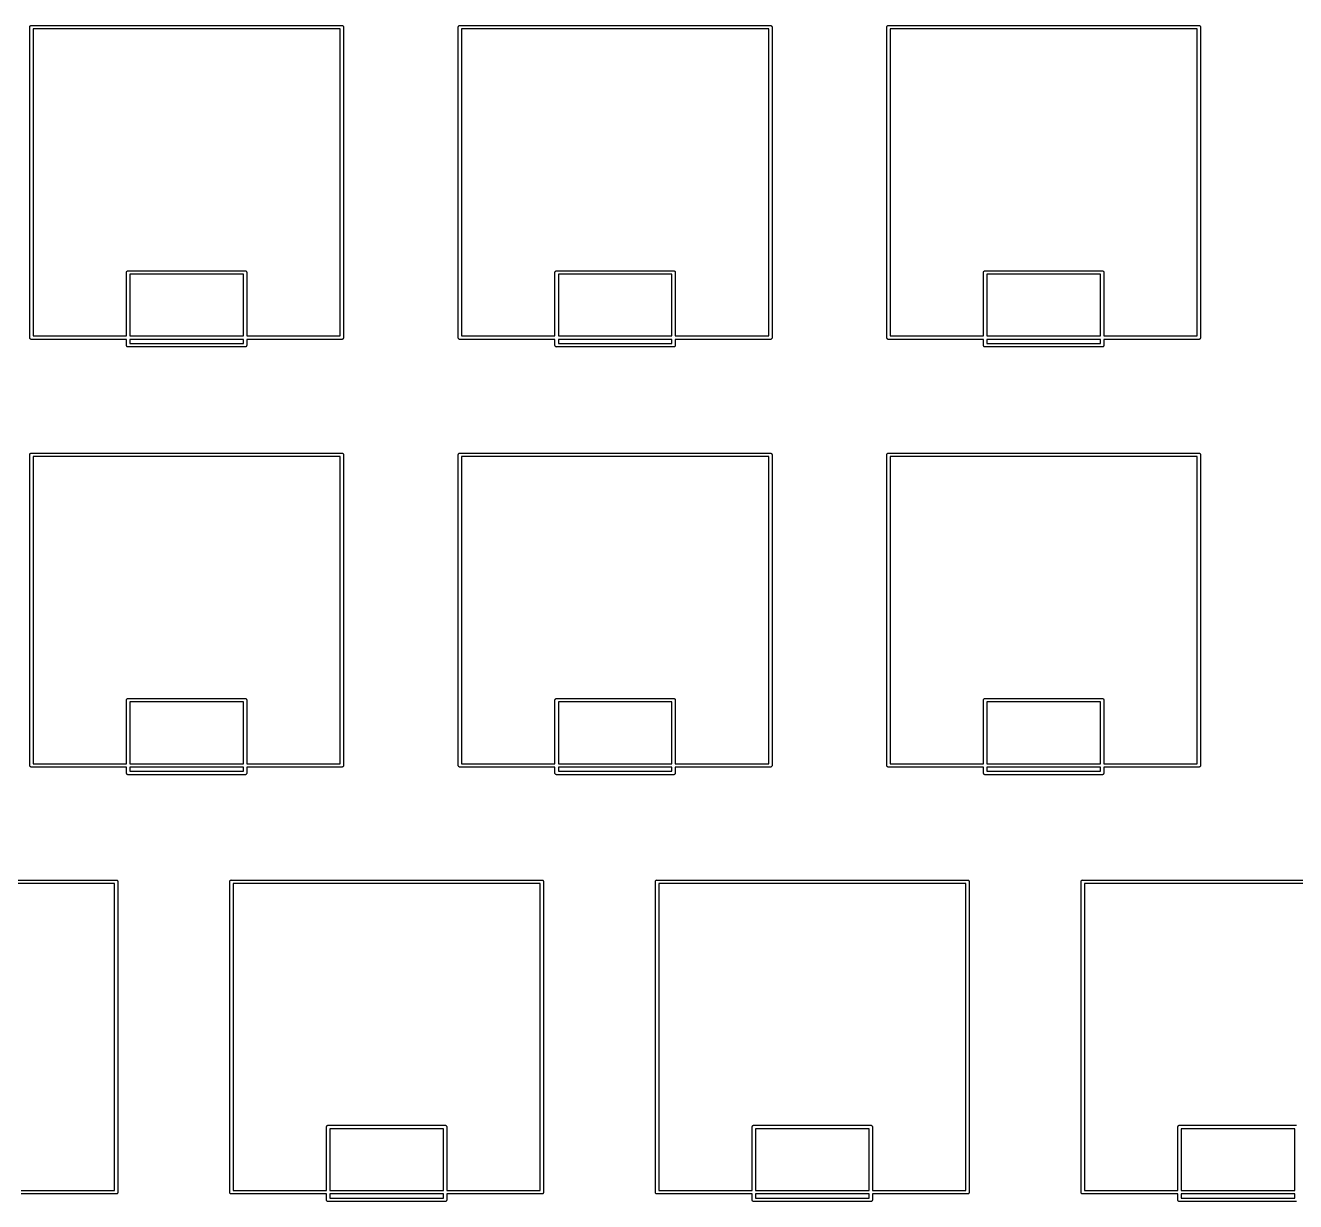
# Model space of a CAD drawing. Extents: x 1.3 to 14.8, y -4.8 to -0.5.
# Drawn here: x 6.558 to 8.781, y -2.518 to -0.46 of the extents above; entities that cross this region are included whole.
import ezdxf

# ---------------------------------------------------------------- set-up
doc = ezdxf.new("R2010")
doc.units = 0
doc.header["$MEASUREMENT"] = 0
doc.layers.add('BLACK', color=7, linetype='CONTINUOUS')

msp = doc.modelspace()

# ---------------------------------------------------------------- linework, layer by layer
at = {"layer": 'BLACK', "linetype": 'CONTINUOUS'}
for p, q in [((6.56538, -0.463346), (6.56544, -0.462768)), ((6.56539, -0.463492), (6.56538, -0.463346)), ((6.56539, -1.00651), (6.56539, -0.463492)), ((6.56544, -0.462768), (6.56561, -0.462211)), ((6.56561, -0.462211), (6.56588, -0.461698)), ((6.56588, -0.461698), (6.56625, -0.461248)), ((6.56625, -0.461248), (6.5667, -0.460879)), ((6.5667, -0.460879), (6.56721, -0.460605)), ((6.56721, -0.460605), (6.56777, -0.460436)), ((6.56777, -0.460436), (6.5682, -0.460394)), ((6.5682, -0.460394), (6.56835, -0.460379)), ((6.56835, -0.460379), (6.56849, -0.460394)), ((6.56849, -0.460394), (7.11151, -0.460394)), ((6.5713, -0.466299), (6.5713, -1.0037)), ((7.1087, -0.466299), (6.5713, -0.466299)), ((7.1087, -1.0037), (7.1087, -0.466299)), ((7.11151, -0.460394), (7.11165, -0.460379)), ((7.11165, -0.460379), (7.1118, -0.460394)), ((7.1118, -0.460394), (7.11223, -0.460436)), ((7.11223, -0.460436), (7.11279, -0.460605)), ((7.11279, -0.460605), (7.1133, -0.460879)), ((7.1133, -0.460879), (7.11375, -0.461248)), ((7.11375, -0.461248), (7.11412, -0.461698)), ((7.11412, -0.461698), (7.11439, -0.462211)), ((7.11439, -0.462211), (7.11456, -0.462768)), ((7.11456, -0.462768), (7.11462, -0.463346)), ((7.11462, -0.463346), (7.11461, -0.463491)), ((7.11461, -0.463491), (7.11461, -1.00651)), ((7.31538, -0.463346), (7.31544, -0.462768)), ((7.31539, -0.463492), (7.31538, -0.463346)), ((7.31539, -1.00651), (7.31539, -0.463492)), ((7.31544, -0.462768), (7.31561, -0.462211)), ((7.31561, -0.462211), (7.31588, -0.461698)), ((7.31588, -0.461698), (7.31625, -0.461248)), ((7.31625, -0.461248), (7.3167, -0.460879)), ((7.3167, -0.460879), (7.31721, -0.460605)), ((7.31721, -0.460605), (7.31777, -0.460436)), ((7.31777, -0.460436), (7.3182, -0.460394)), ((7.3182, -0.460394), (7.31835, -0.460379)), ((7.31835, -0.460379), (7.31849, -0.460394)), ((7.31849, -0.460394), (7.86151, -0.460394)), ((7.3213, -0.466299), (7.3213, -1.0037)), ((7.8587, -0.466299), (7.3213, -0.466299)), ((7.8587, -1.0037), (7.8587, -0.466299)), ((7.86151, -0.460394), (7.86165, -0.460379)), ((7.86165, -0.460379), (7.8618, -0.460394)), ((7.8618, -0.460394), (7.86223, -0.460436)), ((7.86223, -0.460436), (7.86279, -0.460605)), ((7.86279, -0.460605), (7.8633, -0.460879)), ((7.8633, -0.460879), (7.86375, -0.461248)), ((7.86375, -0.461248), (7.86412, -0.461698)), ((7.86412, -0.461698), (7.86439, -0.462211)), ((7.86439, -0.462211), (7.86456, -0.462768)), ((7.86456, -0.462768), (7.86462, -0.463346)), ((7.86462, -0.463346), (7.86461, -0.463491)), ((7.86461, -0.463491), (7.86461, -1.00651)), ((8.06538, -0.463346), (8.06544, -0.462768)), ((8.06539, -0.463492), (8.06538, -0.463346)), ((8.06539, -1.00651), (8.06539, -0.463492)), ((8.06544, -0.462768), (8.06561, -0.462211)), ((8.06561, -0.462211), (8.06588, -0.461698)), ((8.06588, -0.461698), (8.06625, -0.461248)), ((8.06625, -0.461248), (8.0667, -0.460879)), ((8.0667, -0.460879), (8.06721, -0.460605)), ((8.06721, -0.460605), (8.06777, -0.460436)), ((8.06777, -0.460436), (8.0682, -0.460394)), ((8.0682, -0.460394), (8.06835, -0.460379)), ((8.06835, -0.460379), (8.06849, -0.460394)), ((8.06849, -0.460394), (8.61151, -0.460394)), ((8.0713, -0.466299), (8.0713, -1.0037)), ((8.6087, -0.466299), (8.0713, -0.466299)), ((8.6087, -1.0037), (8.6087, -0.466299)), ((8.61151, -0.460394), (8.61165, -0.460379)), ((8.61165, -0.460379), (8.6118, -0.460394)), ((8.6118, -0.460394), (8.61223, -0.460436)), ((8.61223, -0.460436), (8.61279, -0.460605)), ((8.61279, -0.460605), (8.6133, -0.460879)), ((8.6133, -0.460879), (8.61375, -0.461248)), ((8.61375, -0.461248), (8.61412, -0.461698)), ((8.61412, -0.461698), (8.61439, -0.462211)), ((8.61439, -0.462211), (8.61456, -0.462768)), ((8.61456, -0.462768), (8.61462, -0.463346)), ((8.61462, -0.463346), (8.61461, -0.463491)), ((8.61461, -0.463491), (8.61461, -1.00651)), ((6.73467, -0.89248), (6.73473, -0.891901)), ((6.73473, -0.893059), (6.73467, -0.89248)), ((6.73469, -0.893871), (6.73473, -0.893437)), ((6.73469, -1.0037), (6.73469, -0.893871)), ((6.73473, -0.891901), (6.7349, -0.891345)), ((6.73479, -0.893248), (6.73473, -0.893059)), ((6.73473, -0.893437), (6.73479, -0.893248)), ((6.7349, -0.891345), (6.73517, -0.890832)), ((6.73517, -0.890832), (6.73554, -0.890382)), ((6.73554, -0.890382), (6.73599, -0.890013)), ((6.73599, -0.890013), (6.7365, -0.889739)), ((6.7365, -0.889739), (6.73706, -0.88957)), ((6.73706, -0.88957), (6.73749, -0.889528)), ((6.73749, -0.889528), (6.94222, -0.889528)), ((6.74059, -0.895433), (6.74059, -1.0037)), ((6.93941, -0.895433), (6.74059, -0.895433)), ((6.93941, -1.0037), (6.93941, -0.895433)), ((6.94222, -0.889528), (6.94236, -0.889513)), ((6.94236, -0.889513), (6.94251, -0.889528)), ((6.94251, -0.889528), (6.94294, -0.88957)), ((6.94294, -0.88957), (6.9435, -0.889739)), ((6.9435, -0.889739), (6.94401, -0.890013)), ((6.94401, -0.890013), (6.94446, -0.890382)), ((6.94446, -0.890382), (6.94483, -0.890832)), ((6.94483, -0.890832), (6.9451, -0.891345)), ((6.9451, -0.891345), (6.94527, -0.891901)), ((6.94527, -0.891901), (6.94533, -0.89248)), ((6.94533, -0.89248), (6.94531, -0.892625)), ((6.94531, -0.892625), (6.94531, -1.0037)), ((7.48467, -0.89248), (7.48473, -0.891901)), ((7.48473, -0.893059), (7.48467, -0.89248)), ((7.48469, -0.893871), (7.48473, -0.893437)), ((7.48469, -1.0037), (7.48469, -0.893871)), ((7.48473, -0.891901), (7.4849, -0.891345)), ((7.48479, -0.893248), (7.48473, -0.893059)), ((7.48473, -0.893437), (7.48479, -0.893248)), ((7.4849, -0.891345), (7.48517, -0.890832)), ((7.48517, -0.890832), (7.48554, -0.890382)), ((7.48554, -0.890382), (7.48599, -0.890013)), ((7.48599, -0.890013), (7.4865, -0.889739)), ((7.4865, -0.889739), (7.48706, -0.88957)), ((7.48706, -0.88957), (7.48749, -0.889528)), ((7.48749, -0.889528), (7.69222, -0.889528)), ((7.49059, -0.895433), (7.49059, -1.0037)), ((7.68941, -0.895433), (7.49059, -0.895433)), ((7.68941, -1.0037), (7.68941, -0.895433)), ((7.69222, -0.889528), (7.69236, -0.889513)), ((7.69236, -0.889513), (7.69251, -0.889528)), ((7.69251, -0.889528), (7.69294, -0.88957)), ((7.69294, -0.88957), (7.6935, -0.889739)), ((7.6935, -0.889739), (7.69401, -0.890013)), ((7.69401, -0.890013), (7.69446, -0.890382)), ((7.69446, -0.890382), (7.69483, -0.890832)), ((7.69483, -0.890832), (7.6951, -0.891345)), ((7.6951, -0.891345), (7.69527, -0.891901)), ((7.69527, -0.891901), (7.69533, -0.89248)), ((7.69533, -0.89248), (7.69531, -0.892625)), ((7.69531, -0.892625), (7.69531, -1.0037)), ((8.23467, -0.89248), (8.23473, -0.891901)), ((8.23473, -0.893059), (8.23467, -0.89248)), ((8.23469, -0.893871), (8.23473, -0.893437)), ((8.23469, -1.0037), (8.23469, -0.893871)), ((8.23473, -0.891901), (8.2349, -0.891345)), ((8.23479, -0.893248), (8.23473, -0.893059)), ((8.23473, -0.893437), (8.23479, -0.893248)), ((8.2349, -0.891345), (8.23517, -0.890832)), ((8.23517, -0.890832), (8.23554, -0.890382)), ((8.23554, -0.890382), (8.23599, -0.890013)), ((8.23599, -0.890013), (8.2365, -0.889739)), ((8.2365, -0.889739), (8.23706, -0.88957)), ((8.23706, -0.88957), (8.23749, -0.889528)), ((8.23749, -0.889528), (8.44222, -0.889528)), ((8.24059, -0.895433), (8.24059, -1.0037)), ((8.43941, -0.895433), (8.24059, -0.895433)), ((8.43941, -1.0037), (8.43941, -0.895433)), ((8.44222, -0.889528), (8.44236, -0.889513)), ((8.44236, -0.889513), (8.44251, -0.889528)), ((8.44251, -0.889528), (8.44294, -0.88957)), ((8.44294, -0.88957), (8.4435, -0.889739)), ((8.4435, -0.889739), (8.44401, -0.890013)), ((8.44401, -0.890013), (8.44446, -0.890382)), ((8.44446, -0.890382), (8.44483, -0.890832)), ((8.44483, -0.890832), (8.4451, -0.891345)), ((8.4451, -0.891345), (8.44527, -0.891901)), ((8.44527, -0.891901), (8.44533, -0.89248)), ((8.44533, -0.89248), (8.44531, -0.892625)), ((8.44531, -0.892625), (8.44531, -1.0037)), ((6.56538, -1.00665), (6.56539, -1.00651)), ((6.56544, -1.00723), (6.56538, -1.00665)), ((6.56561, -1.00779), (6.56544, -1.00723)), ((6.56588, -1.0083), (6.56561, -1.00779)), ((6.56625, -1.00875), (6.56588, -1.0083)), ((6.5667, -1.00912), (6.56625, -1.00875)), ((6.56721, -1.00939), (6.5667, -1.00912)), ((6.56777, -1.00956), (6.56721, -1.00939)), ((6.56835, -1.00962), (6.56777, -1.00956)), ((6.56849, -1.00961), (6.56835, -1.00962)), ((6.73469, -1.00961), (6.56849, -1.00961)), ((6.5713, -1.0037), (6.73469, -1.0037)), ((6.73467, -1.02), (6.73469, -1.01985)), ((6.73473, -1.02058), (6.73467, -1.02)), ((6.73469, -1.01985), (6.73469, -1.00961)), ((6.7349, -1.02114), (6.73473, -1.02058)), ((6.73517, -1.02165), (6.7349, -1.02114)), ((6.73554, -1.0221), (6.73517, -1.02165)), ((6.73599, -1.02247), (6.73554, -1.0221)), ((6.7365, -1.02274), (6.73599, -1.02247)), ((6.74059, -1.0037), (6.93941, -1.0037)), ((6.74059, -1.00961), (6.74059, -1.01705)), ((6.93941, -1.00961), (6.74059, -1.00961)), ((6.74059, -1.01705), (6.93941, -1.01705)), ((6.93941, -1.01705), (6.93941, -1.00961)), ((6.94401, -1.02247), (6.9435, -1.02274)), ((6.94446, -1.0221), (6.94401, -1.02247)), ((6.94483, -1.02165), (6.94446, -1.0221)), ((6.9451, -1.02114), (6.94483, -1.02165)), ((6.94527, -1.02058), (6.9451, -1.02114)), ((6.94527, -1.01904), (6.94521, -1.01923)), ((6.94521, -1.01923), (6.94527, -1.01942)), ((6.94531, -1.01861), (6.94527, -1.01904)), ((6.94527, -1.01942), (6.94533, -1.02)), ((6.94533, -1.02), (6.94527, -1.02058)), ((6.94531, -1.0037), (7.1087, -1.0037)), ((7.11151, -1.00961), (6.94531, -1.00961)), ((6.94531, -1.00961), (6.94531, -1.01861)), ((7.11165, -1.00962), (7.11151, -1.00961)), ((7.1118, -1.00961), (7.11165, -1.00962)), ((7.11223, -1.00956), (7.1118, -1.00961)), ((7.11279, -1.00939), (7.11223, -1.00956)), ((7.1133, -1.00912), (7.11279, -1.00939)), ((7.11375, -1.00875), (7.1133, -1.00912)), ((7.11412, -1.0083), (7.11375, -1.00875)), ((7.11439, -1.00779), (7.11412, -1.0083)), ((7.11456, -1.00723), (7.11439, -1.00779)), ((7.11462, -1.00665), (7.11456, -1.00723)), ((7.11461, -1.00651), (7.11462, -1.00665)), ((7.31538, -1.00665), (7.31539, -1.00651)), ((7.31544, -1.00723), (7.31538, -1.00665)), ((7.31561, -1.00779), (7.31544, -1.00723)), ((7.31588, -1.0083), (7.31561, -1.00779)), ((7.31625, -1.00875), (7.31588, -1.0083)), ((7.3167, -1.00912), (7.31625, -1.00875)), ((7.31721, -1.00939), (7.3167, -1.00912)), ((7.31777, -1.00956), (7.31721, -1.00939)), ((7.31835, -1.00962), (7.31777, -1.00956)), ((7.31849, -1.00961), (7.31835, -1.00962)), ((7.48469, -1.00961), (7.31849, -1.00961)), ((7.3213, -1.0037), (7.48469, -1.0037)), ((7.48467, -1.02), (7.48469, -1.01985)), ((7.48473, -1.02058), (7.48467, -1.02)), ((7.48469, -1.01985), (7.48469, -1.00961)), ((7.4849, -1.02114), (7.48473, -1.02058)), ((7.48517, -1.02165), (7.4849, -1.02114)), ((7.48554, -1.0221), (7.48517, -1.02165)), ((7.48599, -1.02247), (7.48554, -1.0221)), ((7.4865, -1.02274), (7.48599, -1.02247)), ((7.49059, -1.0037), (7.68941, -1.0037)), ((7.49059, -1.00961), (7.49059, -1.01705)), ((7.68941, -1.00961), (7.49059, -1.00961)), ((7.49059, -1.01705), (7.68941, -1.01705)), ((7.68941, -1.01705), (7.68941, -1.00961)), ((7.69401, -1.02247), (7.6935, -1.02274)), ((7.69446, -1.0221), (7.69401, -1.02247)), ((7.69483, -1.02165), (7.69446, -1.0221)), ((7.6951, -1.02114), (7.69483, -1.02165)), ((7.69527, -1.02058), (7.6951, -1.02114)), ((7.69527, -1.01904), (7.69521, -1.01923)), ((7.69521, -1.01923), (7.69527, -1.01942)), ((7.69531, -1.01861), (7.69527, -1.01904)), ((7.69527, -1.01942), (7.69533, -1.02)), ((7.69533, -1.02), (7.69527, -1.02058)), ((7.69531, -1.0037), (7.8587, -1.0037)), ((7.86151, -1.00961), (7.69531, -1.00961)), ((7.69531, -1.00961), (7.69531, -1.01861)), ((7.86165, -1.00962), (7.86151, -1.00961)), ((7.8618, -1.00961), (7.86165, -1.00962)), ((7.86223, -1.00956), (7.8618, -1.00961)), ((7.86279, -1.00939), (7.86223, -1.00956)), ((7.8633, -1.00912), (7.86279, -1.00939)), ((7.86375, -1.00875), (7.8633, -1.00912)), ((7.86412, -1.0083), (7.86375, -1.00875)), ((7.86439, -1.00779), (7.86412, -1.0083)), ((7.86456, -1.00723), (7.86439, -1.00779)), ((7.86462, -1.00665), (7.86456, -1.00723)), ((7.86461, -1.00651), (7.86462, -1.00665)), ((8.06538, -1.00665), (8.06539, -1.00651)), ((8.06544, -1.00723), (8.06538, -1.00665)), ((8.06561, -1.00779), (8.06544, -1.00723)), ((8.06588, -1.0083), (8.06561, -1.00779)), ((8.06625, -1.00875), (8.06588, -1.0083)), ((8.0667, -1.00912), (8.06625, -1.00875)), ((8.06721, -1.00939), (8.0667, -1.00912)), ((8.06777, -1.00956), (8.06721, -1.00939)), ((8.06835, -1.00962), (8.06777, -1.00956)), ((8.06849, -1.00961), (8.06835, -1.00962)), ((8.23469, -1.00961), (8.06849, -1.00961)), ((8.0713, -1.0037), (8.23469, -1.0037)), ((8.23467, -1.02), (8.23469, -1.01985)), ((8.23473, -1.02058), (8.23467, -1.02)), ((8.23469, -1.01985), (8.23469, -1.00961)), ((8.2349, -1.02114), (8.23473, -1.02058)), ((8.23517, -1.02165), (8.2349, -1.02114)), ((8.23554, -1.0221), (8.23517, -1.02165)), ((8.23599, -1.02247), (8.23554, -1.0221)), ((8.2365, -1.02274), (8.23599, -1.02247)), ((8.24059, -1.0037), (8.43941, -1.0037)), ((8.24059, -1.00961), (8.24059, -1.01705)), ((8.43941, -1.00961), (8.24059, -1.00961)), ((8.24059, -1.01705), (8.43941, -1.01705)), ((8.43941, -1.01705), (8.43941, -1.00961)), ((8.44401, -1.02247), (8.4435, -1.02274)), ((8.44446, -1.0221), (8.44401, -1.02247)), ((8.44483, -1.02165), (8.44446, -1.0221)), ((8.4451, -1.02114), (8.44483, -1.02165)), ((8.44527, -1.02058), (8.4451, -1.02114)), ((8.44527, -1.01904), (8.44521, -1.01923)), ((8.44521, -1.01923), (8.44527, -1.01942)), ((8.44531, -1.01861), (8.44527, -1.01904)), ((8.44527, -1.01942), (8.44533, -1.02)), ((8.44533, -1.02), (8.44527, -1.02058)), ((8.44531, -1.0037), (8.6087, -1.0037)), ((8.61151, -1.00961), (8.44531, -1.00961)), ((8.44531, -1.00961), (8.44531, -1.01861)), ((8.61165, -1.00962), (8.61151, -1.00961)), ((8.6118, -1.00961), (8.61165, -1.00962)), ((8.61223, -1.00956), (8.6118, -1.00961)), ((8.61279, -1.00939), (8.61223, -1.00956)), ((8.6133, -1.00912), (8.61279, -1.00939)), ((8.61375, -1.00875), (8.6133, -1.00912)), ((8.61412, -1.0083), (8.61375, -1.00875)), ((8.61439, -1.00779), (8.61412, -1.0083)), ((8.61456, -1.00723), (8.61439, -1.00779)), ((8.61462, -1.00665), (8.61456, -1.00723)), ((8.61461, -1.00651), (8.61462, -1.00665)), ((6.73706, -1.02291), (6.7365, -1.02274)), ((6.73749, -1.02295), (6.73706, -1.02291)), ((6.73764, -1.02297), (6.73749, -1.02295)), ((6.73778, -1.02295), (6.73764, -1.02297)), ((6.94251, -1.02295), (6.73778, -1.02295)), ((6.94294, -1.02291), (6.94251, -1.02295)), ((6.9435, -1.02274), (6.94294, -1.02291)), ((7.48706, -1.02291), (7.4865, -1.02274)), ((7.48749, -1.02295), (7.48706, -1.02291)), ((7.48764, -1.02297), (7.48749, -1.02295)), ((7.48778, -1.02295), (7.48764, -1.02297)), ((7.69251, -1.02295), (7.48778, -1.02295)), ((7.69294, -1.02291), (7.69251, -1.02295)), ((7.6935, -1.02274), (7.69294, -1.02291)), ((8.23706, -1.02291), (8.2365, -1.02274)), ((8.23749, -1.02295), (8.23706, -1.02291)), ((8.23764, -1.02297), (8.23749, -1.02295)), ((8.23778, -1.02295), (8.23764, -1.02297)), ((8.44251, -1.02295), (8.23778, -1.02295)), ((8.44294, -1.02291), (8.44251, -1.02295)), ((8.4435, -1.02274), (8.44294, -1.02291)), ((6.56538, -1.21157), (6.56544, -1.21099)), ((6.56539, -1.21172), (6.56538, -1.21157)), ((6.56539, -1.75473), (6.56539, -1.21172)), ((6.56544, -1.21099), (6.56561, -1.21044)), ((6.56561, -1.21044), (6.56588, -1.20992)), ((6.56588, -1.20992), (6.56625, -1.20947)), ((6.56625, -1.20947), (6.5667, -1.2091)), ((6.5667, -1.2091), (6.56721, -1.20883)), ((6.56721, -1.20883), (6.56777, -1.20866)), ((6.56777, -1.20866), (6.5682, -1.20862)), ((6.5682, -1.20862), (6.56835, -1.2086)), ((6.56835, -1.2086), (6.56849, -1.20862)), ((6.56849, -1.20862), (7.11151, -1.20862)), ((6.5713, -1.21452), (6.5713, -1.75193)), ((7.1087, -1.21452), (6.5713, -1.21452)), ((7.1087, -1.75193), (7.1087, -1.21452)), ((7.11151, -1.20862), (7.11165, -1.2086)), ((7.11165, -1.2086), (7.1118, -1.20862)), ((7.1118, -1.20862), (7.11223, -1.20866)), ((7.11223, -1.20866), (7.11279, -1.20883)), ((7.11279, -1.20883), (7.1133, -1.2091)), ((7.1133, -1.2091), (7.11375, -1.20947)), ((7.11375, -1.20947), (7.11412, -1.20992)), ((7.11412, -1.20992), (7.11439, -1.21044)), ((7.11439, -1.21044), (7.11456, -1.21099)), ((7.11456, -1.21099), (7.11462, -1.21157)), ((7.11462, -1.21157), (7.11461, -1.21172)), ((7.11461, -1.21172), (7.11461, -1.75473)), ((7.31538, -1.21157), (7.31544, -1.21099)), ((7.31539, -1.21172), (7.31538, -1.21157)), ((7.31539, -1.75473), (7.31539, -1.21172)), ((7.31544, -1.21099), (7.31561, -1.21044)), ((7.31561, -1.21044), (7.31588, -1.20992)), ((7.31588, -1.20992), (7.31625, -1.20947)), ((7.31625, -1.20947), (7.3167, -1.2091)), ((7.3167, -1.2091), (7.31721, -1.20883)), ((7.31721, -1.20883), (7.31777, -1.20866)), ((7.31777, -1.20866), (7.3182, -1.20862)), ((7.3182, -1.20862), (7.31835, -1.2086)), ((7.31835, -1.2086), (7.31849, -1.20862)), ((7.31849, -1.20862), (7.86151, -1.20862)), ((7.3213, -1.21452), (7.3213, -1.75193)), ((7.8587, -1.21452), (7.3213, -1.21452)), ((7.8587, -1.75193), (7.8587, -1.21452)), ((7.86151, -1.20862), (7.86165, -1.2086)), ((7.86165, -1.2086), (7.8618, -1.20862)), ((7.8618, -1.20862), (7.86223, -1.20866)), ((7.86223, -1.20866), (7.86279, -1.20883)), ((7.86279, -1.20883), (7.8633, -1.2091)), ((7.8633, -1.2091), (7.86375, -1.20947)), ((7.86375, -1.20947), (7.86412, -1.20992)), ((7.86412, -1.20992), (7.86439, -1.21044)), ((7.86439, -1.21044), (7.86456, -1.21099)), ((7.86456, -1.21099), (7.86462, -1.21157)), ((7.86462, -1.21157), (7.86461, -1.21172)), ((7.86461, -1.21172), (7.86461, -1.75473)), ((8.06538, -1.21157), (8.06544, -1.21099)), ((8.06539, -1.21172), (8.06538, -1.21157)), ((8.06539, -1.75473), (8.06539, -1.21172)), ((8.06544, -1.21099), (8.06561, -1.21044)), ((8.06561, -1.21044), (8.06588, -1.20992)), ((8.06588, -1.20992), (8.06625, -1.20947)), ((8.06625, -1.20947), (8.0667, -1.2091)), ((8.0667, -1.2091), (8.06721, -1.20883)), ((8.06721, -1.20883), (8.06777, -1.20866)), ((8.06777, -1.20866), (8.0682, -1.20862)), ((8.0682, -1.20862), (8.06835, -1.2086)), ((8.06835, -1.2086), (8.06849, -1.20862)), ((8.06849, -1.20862), (8.61151, -1.20862)), ((8.0713, -1.21452), (8.0713, -1.75193)), ((8.6087, -1.21452), (8.0713, -1.21452)), ((8.6087, -1.75193), (8.6087, -1.21452)), ((8.61151, -1.20862), (8.61165, -1.2086)), ((8.61165, -1.2086), (8.6118, -1.20862)), ((8.6118, -1.20862), (8.61223, -1.20866)), ((8.61223, -1.20866), (8.61279, -1.20883)), ((8.61279, -1.20883), (8.6133, -1.2091)), ((8.6133, -1.2091), (8.61375, -1.20947)), ((8.61375, -1.20947), (8.61412, -1.20992)), ((8.61412, -1.20992), (8.61439, -1.21044)), ((8.61439, -1.21044), (8.61456, -1.21099)), ((8.61456, -1.21099), (8.61462, -1.21157)), ((8.61462, -1.21157), (8.61461, -1.21172)), ((8.61461, -1.21172), (8.61461, -1.75473)), ((6.73467, -1.6407), (6.73473, -1.64013)), ((6.73473, -1.64128), (6.73467, -1.6407)), ((6.73469, -1.6421), (6.73473, -1.64166)), ((6.73469, -1.75193), (6.73469, -1.6421)), ((6.73473, -1.64013), (6.7349, -1.63957)), ((6.73479, -1.64147), (6.73473, -1.64128)), ((6.73473, -1.64166), (6.73479, -1.64147)), ((6.7349, -1.63957), (6.73517, -1.63906)), ((6.73517, -1.63906), (6.73554, -1.63861)), ((6.73554, -1.63861), (6.73599, -1.63824)), ((6.73599, -1.63824), (6.7365, -1.63796)), ((6.7365, -1.63796), (6.73706, -1.63779)), ((6.73706, -1.63779), (6.73749, -1.63775)), ((6.73749, -1.63775), (6.94222, -1.63775)), ((6.74059, -1.64366), (6.74059, -1.75193)), ((6.93941, -1.64366), (6.74059, -1.64366)), ((6.93941, -1.75193), (6.93941, -1.64366)), ((6.94222, -1.63775), (6.94236, -1.63774)), ((6.94236, -1.63774), (6.94251, -1.63775)), ((6.94251, -1.63775), (6.94294, -1.63779)), ((6.94294, -1.63779), (6.9435, -1.63796)), ((6.9435, -1.63796), (6.94401, -1.63824)), ((6.94401, -1.63824), (6.94446, -1.63861)), ((6.94446, -1.63861), (6.94483, -1.63906)), ((6.94483, -1.63906), (6.9451, -1.63957)), ((6.9451, -1.63957), (6.94527, -1.64013)), ((6.94527, -1.64013), (6.94533, -1.6407)), ((6.94533, -1.6407), (6.94531, -1.64085)), ((6.94531, -1.64085), (6.94531, -1.75193)), ((7.48467, -1.6407), (7.48473, -1.64013)), ((7.48473, -1.64128), (7.48467, -1.6407)), ((7.48469, -1.6421), (7.48473, -1.64166)), ((7.48469, -1.75193), (7.48469, -1.6421)), ((7.48473, -1.64013), (7.4849, -1.63957)), ((7.48479, -1.64147), (7.48473, -1.64128)), ((7.48473, -1.64166), (7.48479, -1.64147)), ((7.4849, -1.63957), (7.48517, -1.63906)), ((7.48517, -1.63906), (7.48554, -1.63861)), ((7.48554, -1.63861), (7.48599, -1.63824)), ((7.48599, -1.63824), (7.4865, -1.63796)), ((7.4865, -1.63796), (7.48706, -1.63779)), ((7.48706, -1.63779), (7.48749, -1.63775)), ((7.48749, -1.63775), (7.69222, -1.63775)), ((7.49059, -1.64366), (7.49059, -1.75193)), ((7.68941, -1.64366), (7.49059, -1.64366)), ((7.68941, -1.75193), (7.68941, -1.64366)), ((7.69222, -1.63775), (7.69236, -1.63774)), ((7.69236, -1.63774), (7.69251, -1.63775)), ((7.69251, -1.63775), (7.69294, -1.63779)), ((7.69294, -1.63779), (7.6935, -1.63796)), ((7.6935, -1.63796), (7.69401, -1.63824)), ((7.69401, -1.63824), (7.69446, -1.63861)), ((7.69446, -1.63861), (7.69483, -1.63906)), ((7.69483, -1.63906), (7.6951, -1.63957)), ((7.6951, -1.63957), (7.69527, -1.64013)), ((7.69527, -1.64013), (7.69533, -1.6407)), ((7.69533, -1.6407), (7.69531, -1.64085)), ((7.69531, -1.64085), (7.69531, -1.75193)), ((8.23467, -1.6407), (8.23473, -1.64013)), ((8.23473, -1.64128), (8.23467, -1.6407)), ((8.23469, -1.6421), (8.23473, -1.64166)), ((8.23469, -1.75193), (8.23469, -1.6421)), ((8.23473, -1.64013), (8.2349, -1.63957)), ((8.23479, -1.64147), (8.23473, -1.64128)), ((8.23473, -1.64166), (8.23479, -1.64147)), ((8.2349, -1.63957), (8.23517, -1.63906)), ((8.23517, -1.63906), (8.23554, -1.63861)), ((8.23554, -1.63861), (8.23599, -1.63824)), ((8.23599, -1.63824), (8.2365, -1.63796)), ((8.2365, -1.63796), (8.23706, -1.63779)), ((8.23706, -1.63779), (8.23749, -1.63775)), ((8.23749, -1.63775), (8.44222, -1.63775)), ((8.24059, -1.64366), (8.24059, -1.75193)), ((8.43941, -1.64366), (8.24059, -1.64366)), ((8.43941, -1.75193), (8.43941, -1.64366)), ((8.44222, -1.63775), (8.44236, -1.63774)), ((8.44236, -1.63774), (8.44251, -1.63775)), ((8.44251, -1.63775), (8.44294, -1.63779)), ((8.44294, -1.63779), (8.4435, -1.63796)), ((8.4435, -1.63796), (8.44401, -1.63824)), ((8.44401, -1.63824), (8.44446, -1.63861)), ((8.44446, -1.63861), (8.44483, -1.63906)), ((8.44483, -1.63906), (8.4451, -1.63957)), ((8.4451, -1.63957), (8.44527, -1.64013)), ((8.44527, -1.64013), (8.44533, -1.6407)), ((8.44533, -1.6407), (8.44531, -1.64085)), ((8.44531, -1.64085), (8.44531, -1.75193)), ((6.56538, -1.75488), (6.56539, -1.75473)), ((6.56544, -1.75546), (6.56538, -1.75488)), ((6.56561, -1.75601), (6.56544, -1.75546)), ((6.56588, -1.75653), (6.56561, -1.75601)), ((6.5713, -1.75193), (6.73469, -1.75193)), ((6.74059, -1.75193), (6.93941, -1.75193)), ((6.94531, -1.75193), (7.1087, -1.75193)), ((7.11439, -1.75601), (7.11412, -1.75653)), ((7.11456, -1.75546), (7.11439, -1.75601)), ((7.11462, -1.75488), (7.11456, -1.75546)), ((7.11461, -1.75473), (7.11462, -1.75488)), ((7.31538, -1.75488), (7.31539, -1.75473)), ((7.31544, -1.75546), (7.31538, -1.75488)), ((7.31561, -1.75601), (7.31544, -1.75546)), ((7.31588, -1.75653), (7.31561, -1.75601)), ((7.3213, -1.75193), (7.48469, -1.75193)), ((7.49059, -1.75193), (7.68941, -1.75193)), ((7.69531, -1.75193), (7.8587, -1.75193)), ((7.86439, -1.75601), (7.86412, -1.75653)), ((7.86456, -1.75546), (7.86439, -1.75601)), ((7.86462, -1.75488), (7.86456, -1.75546)), ((7.86461, -1.75473), (7.86462, -1.75488)), ((8.06538, -1.75488), (8.06539, -1.75473)), ((8.06544, -1.75546), (8.06538, -1.75488)), ((8.06561, -1.75601), (8.06544, -1.75546)), ((8.06588, -1.75653), (8.06561, -1.75601)), ((8.0713, -1.75193), (8.23469, -1.75193)), ((8.24059, -1.75193), (8.43941, -1.75193)), ((8.44531, -1.75193), (8.6087, -1.75193)), ((8.61439, -1.75601), (8.61412, -1.75653)), ((8.61456, -1.75546), (8.61439, -1.75601)), ((8.61462, -1.75488), (8.61456, -1.75546)), ((8.61461, -1.75473), (8.61462, -1.75488)), ((6.56625, -1.75698), (6.56588, -1.75653)), ((6.5667, -1.75734), (6.56625, -1.75698)), ((6.56721, -1.75762), (6.5667, -1.75734)), ((6.56777, -1.75779), (6.56721, -1.75762)), ((6.56835, -1.75784), (6.56777, -1.75779)), ((6.56849, -1.75783), (6.56835, -1.75784)), ((6.73469, -1.75783), (6.56849, -1.75783)), ((6.73467, -1.76822), (6.73469, -1.76808)), ((6.73473, -1.7688), (6.73467, -1.76822)), ((6.73469, -1.76808), (6.73469, -1.75783)), ((6.7349, -1.76936), (6.73473, -1.7688)), ((6.73517, -1.76987), (6.7349, -1.76936)), ((6.73554, -1.77032), (6.73517, -1.76987)), ((6.73599, -1.77069), (6.73554, -1.77032)), ((6.7365, -1.77097), (6.73599, -1.77069)), ((6.73706, -1.77113), (6.7365, -1.77097)), ((6.73749, -1.77118), (6.73706, -1.77113)), ((6.73764, -1.77119), (6.73749, -1.77118)), ((6.73778, -1.77118), (6.73764, -1.77119)), ((6.94251, -1.77118), (6.73778, -1.77118)), ((6.74059, -1.75783), (6.74059, -1.76527)), ((6.93941, -1.75783), (6.74059, -1.75783)), ((6.74059, -1.76527), (6.93941, -1.76527)), ((6.93941, -1.76527), (6.93941, -1.75783)), ((6.94294, -1.77113), (6.94251, -1.77118)), ((6.9435, -1.77097), (6.94294, -1.77113)), ((6.94401, -1.77069), (6.9435, -1.77097)), ((6.94446, -1.77032), (6.94401, -1.77069)), ((6.94483, -1.76987), (6.94446, -1.77032)), ((6.9451, -1.76936), (6.94483, -1.76987)), ((6.94527, -1.7688), (6.9451, -1.76936)), ((6.94527, -1.76727), (6.94521, -1.76746)), ((6.94521, -1.76746), (6.94527, -1.76765)), ((6.94531, -1.76683), (6.94527, -1.76727)), ((6.94527, -1.76765), (6.94533, -1.76822)), ((6.94533, -1.76822), (6.94527, -1.7688)), ((7.11151, -1.75783), (6.94531, -1.75783)), ((6.94531, -1.75783), (6.94531, -1.76683)), ((7.11165, -1.75784), (7.11151, -1.75783)), ((7.1118, -1.75783), (7.11165, -1.75784)), ((7.11223, -1.75779), (7.1118, -1.75783)), ((7.11279, -1.75762), (7.11223, -1.75779)), ((7.1133, -1.75734), (7.11279, -1.75762)), ((7.11375, -1.75698), (7.1133, -1.75734)), ((7.11412, -1.75653), (7.11375, -1.75698)), ((7.31625, -1.75698), (7.31588, -1.75653)), ((7.3167, -1.75734), (7.31625, -1.75698)), ((7.31721, -1.75762), (7.3167, -1.75734)), ((7.31777, -1.75779), (7.31721, -1.75762)), ((7.31835, -1.75784), (7.31777, -1.75779)), ((7.31849, -1.75783), (7.31835, -1.75784)), ((7.48469, -1.75783), (7.31849, -1.75783)), ((7.48467, -1.76822), (7.48469, -1.76808)), ((7.48473, -1.7688), (7.48467, -1.76822)), ((7.48469, -1.76808), (7.48469, -1.75783)), ((7.4849, -1.76936), (7.48473, -1.7688)), ((7.48517, -1.76987), (7.4849, -1.76936)), ((7.48554, -1.77032), (7.48517, -1.76987)), ((7.48599, -1.77069), (7.48554, -1.77032)), ((7.4865, -1.77097), (7.48599, -1.77069)), ((7.48706, -1.77113), (7.4865, -1.77097)), ((7.48749, -1.77118), (7.48706, -1.77113)), ((7.48764, -1.77119), (7.48749, -1.77118)), ((7.48778, -1.77118), (7.48764, -1.77119)), ((7.69251, -1.77118), (7.48778, -1.77118)), ((7.49059, -1.75783), (7.49059, -1.76527)), ((7.68941, -1.75783), (7.49059, -1.75783)), ((7.49059, -1.76527), (7.68941, -1.76527)), ((7.68941, -1.76527), (7.68941, -1.75783)), ((7.69294, -1.77113), (7.69251, -1.77118)), ((7.6935, -1.77097), (7.69294, -1.77113)), ((7.69401, -1.77069), (7.6935, -1.77097)), ((7.69446, -1.77032), (7.69401, -1.77069)), ((7.69483, -1.76987), (7.69446, -1.77032)), ((7.6951, -1.76936), (7.69483, -1.76987)), ((7.69527, -1.7688), (7.6951, -1.76936)), ((7.69527, -1.76727), (7.69521, -1.76746)), ((7.69521, -1.76746), (7.69527, -1.76765)), ((7.69531, -1.76683), (7.69527, -1.76727)), ((7.69527, -1.76765), (7.69533, -1.76822)), ((7.69533, -1.76822), (7.69527, -1.7688)), ((7.86151, -1.75783), (7.69531, -1.75783)), ((7.69531, -1.75783), (7.69531, -1.76683)), ((7.86165, -1.75784), (7.86151, -1.75783)), ((7.8618, -1.75783), (7.86165, -1.75784)), ((7.86223, -1.75779), (7.8618, -1.75783)), ((7.86279, -1.75762), (7.86223, -1.75779)), ((7.8633, -1.75734), (7.86279, -1.75762)), ((7.86375, -1.75698), (7.8633, -1.75734)), ((7.86412, -1.75653), (7.86375, -1.75698)), ((8.06625, -1.75698), (8.06588, -1.75653)), ((8.0667, -1.75734), (8.06625, -1.75698)), ((8.06721, -1.75762), (8.0667, -1.75734)), ((8.06777, -1.75779), (8.06721, -1.75762)), ((8.06835, -1.75784), (8.06777, -1.75779)), ((8.06849, -1.75783), (8.06835, -1.75784)), ((8.23469, -1.75783), (8.06849, -1.75783)), ((8.23467, -1.76822), (8.23469, -1.76808)), ((8.23473, -1.7688), (8.23467, -1.76822)), ((8.23469, -1.76808), (8.23469, -1.75783)), ((8.2349, -1.76936), (8.23473, -1.7688)), ((8.23517, -1.76987), (8.2349, -1.76936)), ((8.23554, -1.77032), (8.23517, -1.76987)), ((8.23599, -1.77069), (8.23554, -1.77032)), ((8.2365, -1.77097), (8.23599, -1.77069)), ((8.23706, -1.77113), (8.2365, -1.77097)), ((8.23749, -1.77118), (8.23706, -1.77113)), ((8.23764, -1.77119), (8.23749, -1.77118)), ((8.23778, -1.77118), (8.23764, -1.77119)), ((8.44251, -1.77118), (8.23778, -1.77118)), ((8.24059, -1.75783), (8.24059, -1.76527)), ((8.43941, -1.75783), (8.24059, -1.75783)), ((8.24059, -1.76527), (8.43941, -1.76527)), ((8.43941, -1.76527), (8.43941, -1.75783)), ((8.44294, -1.77113), (8.44251, -1.77118)), ((8.4435, -1.77097), (8.44294, -1.77113)), ((8.44401, -1.77069), (8.4435, -1.77097)), ((8.44446, -1.77032), (8.44401, -1.77069)), ((8.44483, -1.76987), (8.44446, -1.77032)), ((8.4451, -1.76936), (8.44483, -1.76987)), ((8.44527, -1.7688), (8.4451, -1.76936)), ((8.44527, -1.76727), (8.44521, -1.76746)), ((8.44521, -1.76746), (8.44527, -1.76765)), ((8.44531, -1.76683), (8.44527, -1.76727)), ((8.44527, -1.76765), (8.44533, -1.76822)), ((8.44533, -1.76822), (8.44527, -1.7688)), ((8.61151, -1.75783), (8.44531, -1.75783)), ((8.44531, -1.75783), (8.44531, -1.76683)), ((8.61165, -1.75784), (8.61151, -1.75783)), ((8.6118, -1.75783), (8.61165, -1.75784)), ((8.61223, -1.75779), (8.6118, -1.75783)), ((8.61279, -1.75762), (8.61223, -1.75779)), ((8.6133, -1.75734), (8.61279, -1.75762)), ((8.61375, -1.75698), (8.6133, -1.75734)), ((8.61412, -1.75653), (8.61375, -1.75698)), ((6.17349, -1.95539), (6.71651, -1.95539)), ((6.71651, -1.95539), (6.71665, -1.95538)), ((6.71665, -1.95538), (6.7168, -1.95539)), ((6.7168, -1.95539), (6.71723, -1.95544)), ((6.71723, -1.95544), (6.71779, -1.95561)), ((6.71779, -1.95561), (6.7183, -1.95588)), ((6.7183, -1.95588), (6.71875, -1.95625)), ((6.71875, -1.95625), (6.71912, -1.9567)), ((6.91588, -1.9567), (6.91625, -1.95625)), ((6.91625, -1.95625), (6.9167, -1.95588)), ((6.9167, -1.95588), (6.91721, -1.95561)), ((6.91721, -1.95561), (6.91777, -1.95544)), ((6.91777, -1.95544), (6.9182, -1.95539)), ((6.9182, -1.95539), (6.91835, -1.95538)), ((6.91835, -1.95538), (6.91849, -1.95539)), ((6.91849, -1.95539), (7.46151, -1.95539)), ((7.46151, -1.95539), (7.46165, -1.95538)), ((7.46165, -1.95538), (7.4618, -1.95539)), ((7.4618, -1.95539), (7.46223, -1.95544)), ((7.46223, -1.95544), (7.46279, -1.95561)), ((7.46279, -1.95561), (7.4633, -1.95588)), ((7.4633, -1.95588), (7.46375, -1.95625)), ((7.46375, -1.95625), (7.46412, -1.9567)), ((7.66088, -1.9567), (7.66125, -1.95625)), ((7.66125, -1.95625), (7.6617, -1.95588)), ((7.6617, -1.95588), (7.66221, -1.95561)), ((7.66221, -1.95561), (7.66277, -1.95544)), ((7.66277, -1.95544), (7.6632, -1.95539)), ((7.6632, -1.95539), (7.66335, -1.95538)), ((7.66335, -1.95538), (7.66349, -1.95539)), ((7.66349, -1.95539), (8.20651, -1.95539)), ((8.20651, -1.95539), (8.20665, -1.95538)), ((8.20665, -1.95538), (8.2068, -1.95539)), ((8.2068, -1.95539), (8.20723, -1.95544)), ((8.20723, -1.95544), (8.20779, -1.95561)), ((8.20779, -1.95561), (8.2083, -1.95588)), ((8.2083, -1.95588), (8.20875, -1.95625)), ((8.20875, -1.95625), (8.20912, -1.9567)), ((8.40588, -1.9567), (8.40625, -1.95625)), ((8.40625, -1.95625), (8.4067, -1.95588)), ((8.4067, -1.95588), (8.40721, -1.95561)), ((8.40721, -1.95561), (8.40777, -1.95544)), ((8.40777, -1.95544), (8.4082, -1.95539)), ((8.4082, -1.95539), (8.40835, -1.95538)), ((8.40835, -1.95538), (8.40849, -1.95539)), ((8.40849, -1.95539), (8.95151, -1.95539)), ((6.7137, -1.9613), (6.1763, -1.9613)), ((6.7137, -2.4987), (6.7137, -1.9613)), ((6.71912, -1.9567), (6.71939, -1.95721)), ((6.71939, -1.95721), (6.71956, -1.95777)), ((6.71956, -1.95777), (6.71962, -1.95835)), ((6.71962, -1.95835), (6.71961, -1.95849)), ((6.71961, -1.95849), (6.71961, -2.50151)), ((6.91538, -1.95835), (6.91544, -1.95777)), ((6.91539, -1.95849), (6.91538, -1.95835)), ((6.91539, -2.50151), (6.91539, -1.95849)), ((6.91544, -1.95777), (6.91561, -1.95721)), ((6.91561, -1.95721), (6.91588, -1.9567)), ((6.9213, -1.9613), (6.9213, -2.4987)), ((7.4587, -1.9613), (6.9213, -1.9613)), ((7.4587, -2.4987), (7.4587, -1.9613)), ((7.46412, -1.9567), (7.46439, -1.95721)), ((7.46439, -1.95721), (7.46456, -1.95777)), ((7.46456, -1.95777), (7.46462, -1.95835)), ((7.46462, -1.95835), (7.46461, -1.95849)), ((7.46461, -1.95849), (7.46461, -2.50151)), ((7.66038, -1.95835), (7.66044, -1.95777)), ((7.66039, -1.95849), (7.66038, -1.95835)), ((7.66039, -2.50151), (7.66039, -1.95849)), ((7.66044, -1.95777), (7.66061, -1.95721)), ((7.66061, -1.95721), (7.66088, -1.9567)), ((7.6663, -1.9613), (7.6663, -2.4987)), ((8.2037, -1.9613), (7.6663, -1.9613)), ((8.2037, -2.4987), (8.2037, -1.9613)), ((8.20912, -1.9567), (8.20939, -1.95721)), ((8.20939, -1.95721), (8.20956, -1.95777)), ((8.20956, -1.95777), (8.20962, -1.95835)), ((8.20962, -1.95835), (8.20961, -1.95849)), ((8.20961, -1.95849), (8.20961, -2.50151)), ((8.40538, -1.95835), (8.40544, -1.95777)), ((8.40539, -1.95849), (8.40538, -1.95835)), ((8.40539, -2.50151), (8.40539, -1.95849)), ((8.40544, -1.95777), (8.40561, -1.95721)), ((8.40561, -1.95721), (8.40588, -1.9567)), ((8.4113, -1.9613), (8.4113, -2.4987)), ((8.9487, -1.9613), (8.4113, -1.9613)), ((7.08467, -2.38748), (7.08473, -2.3869)), ((7.08473, -2.38806), (7.08467, -2.38748)), ((7.08469, -2.38887), (7.08473, -2.38844)), ((7.08469, -2.4987), (7.08469, -2.38887)), ((7.08473, -2.3869), (7.0849, -2.38634)), ((7.08479, -2.38825), (7.08473, -2.38806)), ((7.08473, -2.38844), (7.08479, -2.38825)), ((7.0849, -2.38634), (7.08517, -2.38583)), ((7.08517, -2.38583), (7.08554, -2.38538)), ((7.08554, -2.38538), (7.08599, -2.38501)), ((7.08599, -2.38501), (7.0865, -2.38474)), ((7.0865, -2.38474), (7.08706, -2.38457)), ((7.08706, -2.38457), (7.08749, -2.38453)), ((7.08749, -2.38453), (7.29222, -2.38453)), ((7.09059, -2.39043), (7.09059, -2.4987)), ((7.28941, -2.39043), (7.09059, -2.39043)), ((7.28941, -2.4987), (7.28941, -2.39043)), ((7.29222, -2.38453), (7.29236, -2.38451)), ((7.29236, -2.38451), (7.29251, -2.38453)), ((7.29251, -2.38453), (7.29294, -2.38457)), ((7.29294, -2.38457), (7.2935, -2.38474)), ((7.2935, -2.38474), (7.29401, -2.38501)), ((7.29401, -2.38501), (7.29446, -2.38538)), ((7.29446, -2.38538), (7.29483, -2.38583)), ((7.29483, -2.38583), (7.2951, -2.38634)), ((7.2951, -2.38634), (7.29527, -2.3869)), ((7.29527, -2.3869), (7.29533, -2.38748)), ((7.29533, -2.38748), (7.29531, -2.38763)), ((7.29531, -2.38763), (7.29531, -2.4987)), ((7.82967, -2.38748), (7.82973, -2.3869)), ((7.82973, -2.38806), (7.82967, -2.38748)), ((7.82969, -2.38887), (7.82973, -2.38844)), ((7.82969, -2.4987), (7.82969, -2.38887)), ((7.82973, -2.3869), (7.8299, -2.38634)), ((7.82979, -2.38825), (7.82973, -2.38806)), ((7.82973, -2.38844), (7.82979, -2.38825)), ((7.8299, -2.38634), (7.83017, -2.38583)), ((7.83017, -2.38583), (7.83054, -2.38538)), ((7.83054, -2.38538), (7.83099, -2.38501)), ((7.83099, -2.38501), (7.8315, -2.38474)), ((7.8315, -2.38474), (7.83206, -2.38457)), ((7.83206, -2.38457), (7.83249, -2.38453)), ((7.83249, -2.38453), (8.03722, -2.38453)), ((7.83559, -2.39043), (7.83559, -2.4987)), ((8.03441, -2.39043), (7.83559, -2.39043)), ((8.03441, -2.4987), (8.03441, -2.39043)), ((8.03722, -2.38453), (8.03736, -2.38451)), ((8.03736, -2.38451), (8.03751, -2.38453)), ((8.03751, -2.38453), (8.03794, -2.38457)), ((8.03794, -2.38457), (8.0385, -2.38474)), ((8.0385, -2.38474), (8.03901, -2.38501)), ((8.03901, -2.38501), (8.03946, -2.38538)), ((8.03946, -2.38538), (8.03983, -2.38583)), ((8.03983, -2.38583), (8.0401, -2.38634)), ((8.0401, -2.38634), (8.04027, -2.3869)), ((8.04027, -2.3869), (8.04033, -2.38748)), ((8.04033, -2.38748), (8.04031, -2.38763)), ((8.04031, -2.38763), (8.04031, -2.4987)), ((8.57467, -2.38748), (8.57473, -2.3869)), ((8.57473, -2.38806), (8.57467, -2.38748)), ((8.57469, -2.38887), (8.57473, -2.38844)), ((8.57469, -2.4987), (8.57469, -2.38887)), ((8.57473, -2.3869), (8.5749, -2.38634)), ((8.57479, -2.38825), (8.57473, -2.38806)), ((8.57473, -2.38844), (8.57479, -2.38825)), ((8.5749, -2.38634), (8.57517, -2.38583)), ((8.57517, -2.38583), (8.57554, -2.38538)), ((8.57554, -2.38538), (8.57599, -2.38501)), ((8.57599, -2.38501), (8.5765, -2.38474)), ((8.5765, -2.38474), (8.57706, -2.38457)), ((8.57706, -2.38457), (8.57749, -2.38453)), ((8.57749, -2.38453), (8.78222, -2.38453)), ((8.58059, -2.39043), (8.58059, -2.4987)), ((8.77941, -2.39043), (8.58059, -2.39043)), ((8.77941, -2.4987), (8.77941, -2.39043)), ((6.55031, -2.4987), (6.7137, -2.4987)), ((6.71651, -2.50461), (6.55031, -2.50461)), ((6.71665, -2.50462), (6.71651, -2.50461)), ((6.7168, -2.50461), (6.71665, -2.50462)), ((6.71723, -2.50456), (6.7168, -2.50461)), ((6.71779, -2.50439), (6.71723, -2.50456)), ((6.7183, -2.50412), (6.71779, -2.50439)), ((6.71875, -2.50375), (6.7183, -2.50412)), ((6.71912, -2.5033), (6.71875, -2.50375)), ((6.71939, -2.50279), (6.71912, -2.5033)), ((6.71956, -2.50223), (6.71939, -2.50279)), ((6.71962, -2.50165), (6.71956, -2.50223)), ((6.71961, -2.50151), (6.71962, -2.50165)), ((6.91538, -2.50165), (6.91539, -2.50151)), ((6.91544, -2.50223), (6.91538, -2.50165)), ((6.91561, -2.50279), (6.91544, -2.50223)), ((6.91588, -2.5033), (6.91561, -2.50279)), ((6.91621, -2.5037), (6.91588, -2.5033)), ((6.91625, -2.50375), (6.91621, -2.5037)), ((6.9167, -2.50412), (6.91625, -2.50375)), ((6.91721, -2.50439), (6.9167, -2.50412)), ((6.91777, -2.50456), (6.91721, -2.50439)), ((6.91835, -2.50462), (6.91777, -2.50456)), ((6.91849, -2.50461), (6.91835, -2.50462)), ((7.08469, -2.50461), (6.91849, -2.50461)), ((6.9213, -2.4987), (7.08469, -2.4987)), ((7.08469, -2.51485), (7.08469, -2.50461)), ((7.09059, -2.4987), (7.28941, -2.4987)), ((7.09059, -2.50461), (7.09059, -2.51205)), ((7.28941, -2.50461), (7.09059, -2.50461)), ((7.09059, -2.51205), (7.28941, -2.51205)), ((7.28941, -2.51205), (7.28941, -2.50461)), ((7.29531, -2.4987), (7.4587, -2.4987)), ((7.46151, -2.50461), (7.29531, -2.50461)), ((7.29531, -2.50461), (7.29531, -2.51361)), ((7.46165, -2.50462), (7.46151, -2.50461)), ((7.4618, -2.50461), (7.46165, -2.50462)), ((7.46223, -2.50456), (7.4618, -2.50461)), ((7.46279, -2.50439), (7.46223, -2.50456)), ((7.4633, -2.50412), (7.46279, -2.50439)), ((7.46375, -2.50375), (7.4633, -2.50412)), ((7.46412, -2.5033), (7.46375, -2.50375)), ((7.46439, -2.50279), (7.46412, -2.5033)), ((7.46456, -2.50223), (7.46439, -2.50279)), ((7.46462, -2.50165), (7.46456, -2.50223)), ((7.46461, -2.50151), (7.46462, -2.50165)), ((7.66038, -2.50165), (7.66039, -2.50151)), ((7.66044, -2.50223), (7.66038, -2.50165)), ((7.66061, -2.50279), (7.66044, -2.50223)), ((7.66088, -2.5033), (7.66061, -2.50279)), ((7.66121, -2.5037), (7.66088, -2.5033)), ((7.66125, -2.50375), (7.66121, -2.5037)), ((7.6617, -2.50412), (7.66125, -2.50375)), ((7.66221, -2.50439), (7.6617, -2.50412)), ((7.66277, -2.50456), (7.66221, -2.50439)), ((7.66335, -2.50462), (7.66277, -2.50456)), ((7.66349, -2.50461), (7.66335, -2.50462)), ((7.82969, -2.50461), (7.66349, -2.50461)), ((7.6663, -2.4987), (7.82969, -2.4987)), ((7.82969, -2.51485), (7.82969, -2.50461)), ((7.83559, -2.4987), (8.03441, -2.4987)), ((7.83559, -2.50461), (7.83559, -2.51205)), ((8.03441, -2.50461), (7.83559, -2.50461)), ((7.83559, -2.51205), (8.03441, -2.51205)), ((8.03441, -2.51205), (8.03441, -2.50461)), ((8.04031, -2.4987), (8.2037, -2.4987)), ((8.20651, -2.50461), (8.04031, -2.50461)), ((8.04031, -2.50461), (8.04031, -2.51361)), ((8.20665, -2.50462), (8.20651, -2.50461)), ((8.2068, -2.50461), (8.20665, -2.50462)), ((8.20723, -2.50456), (8.2068, -2.50461)), ((8.20779, -2.50439), (8.20723, -2.50456)), ((8.2083, -2.50412), (8.20779, -2.50439)), ((8.20875, -2.50375), (8.2083, -2.50412)), ((8.20912, -2.5033), (8.20875, -2.50375)), ((8.20939, -2.50279), (8.20912, -2.5033)), ((8.20956, -2.50223), (8.20939, -2.50279)), ((8.20962, -2.50165), (8.20956, -2.50223)), ((8.20961, -2.50151), (8.20962, -2.50165)), ((8.40538, -2.50165), (8.40539, -2.50151)), ((8.40544, -2.50223), (8.40538, -2.50165)), ((8.40561, -2.50279), (8.40544, -2.50223)), ((8.40588, -2.5033), (8.40561, -2.50279)), ((8.40621, -2.5037), (8.40588, -2.5033)), ((8.40625, -2.50375), (8.40621, -2.5037)), ((8.4067, -2.50412), (8.40625, -2.50375)), ((8.40721, -2.50439), (8.4067, -2.50412)), ((8.40777, -2.50456), (8.40721, -2.50439)), ((8.40835, -2.50462), (8.40777, -2.50456)), ((8.40849, -2.50461), (8.40835, -2.50462)), ((8.57469, -2.50461), (8.40849, -2.50461)), ((8.4113, -2.4987), (8.57469, -2.4987)), ((8.57469, -2.51485), (8.57469, -2.50461)), ((8.58059, -2.4987), (8.77941, -2.4987)), ((8.58059, -2.50461), (8.58059, -2.51205)), ((8.77941, -2.50461), (8.58059, -2.50461)), ((8.58059, -2.51205), (8.77941, -2.51205)), ((8.77941, -2.51205), (8.77941, -2.50461)), ((7.08467, -2.515), (7.08469, -2.51485)), ((7.08473, -2.51558), (7.08467, -2.515)), ((7.0849, -2.51614), (7.08473, -2.51558)), ((7.08517, -2.51665), (7.0849, -2.51614)), ((7.08554, -2.5171), (7.08517, -2.51665)), ((7.08599, -2.51747), (7.08554, -2.5171)), ((7.0865, -2.51774), (7.08599, -2.51747)), ((7.08706, -2.51791), (7.0865, -2.51774)), ((7.08749, -2.51795), (7.08706, -2.51791)), ((7.08764, -2.51797), (7.08749, -2.51795)), ((7.08778, -2.51795), (7.08764, -2.51797)), ((7.29251, -2.51795), (7.08778, -2.51795)), ((7.29294, -2.51791), (7.29251, -2.51795)), ((7.2935, -2.51774), (7.29294, -2.51791)), ((7.29401, -2.51747), (7.2935, -2.51774)), ((7.29446, -2.5171), (7.29401, -2.51747)), ((7.29483, -2.51665), (7.29446, -2.5171)), ((7.2951, -2.51614), (7.29483, -2.51665)), ((7.29527, -2.51558), (7.2951, -2.51614)), ((7.29527, -2.51404), (7.29521, -2.51423)), ((7.29521, -2.51423), (7.29527, -2.51442)), ((7.29531, -2.51361), (7.29527, -2.51404)), ((7.29527, -2.51442), (7.29533, -2.515)), ((7.29533, -2.515), (7.29527, -2.51558)), ((7.82967, -2.515), (7.82969, -2.51485)), ((7.82973, -2.51558), (7.82967, -2.515)), ((7.8299, -2.51614), (7.82973, -2.51558)), ((7.83017, -2.51665), (7.8299, -2.51614)), ((7.83054, -2.5171), (7.83017, -2.51665)), ((7.83099, -2.51747), (7.83054, -2.5171)), ((7.8315, -2.51774), (7.83099, -2.51747)), ((7.83206, -2.51791), (7.8315, -2.51774)), ((7.83249, -2.51795), (7.83206, -2.51791)), ((7.83264, -2.51797), (7.83249, -2.51795)), ((7.83278, -2.51795), (7.83264, -2.51797)), ((8.03751, -2.51795), (7.83278, -2.51795)), ((8.03794, -2.51791), (8.03751, -2.51795)), ((8.0385, -2.51774), (8.03794, -2.51791)), ((8.03901, -2.51747), (8.0385, -2.51774)), ((8.03946, -2.5171), (8.03901, -2.51747)), ((8.03983, -2.51665), (8.03946, -2.5171)), ((8.0401, -2.51614), (8.03983, -2.51665)), ((8.04027, -2.51558), (8.0401, -2.51614)), ((8.04027, -2.51404), (8.04021, -2.51423)), ((8.04021, -2.51423), (8.04027, -2.51442)), ((8.04031, -2.51361), (8.04027, -2.51404)), ((8.04027, -2.51442), (8.04033, -2.515)), ((8.04033, -2.515), (8.04027, -2.51558)), ((8.57467, -2.515), (8.57469, -2.51485)), ((8.57473, -2.51558), (8.57467, -2.515)), ((8.5749, -2.51614), (8.57473, -2.51558)), ((8.57517, -2.51665), (8.5749, -2.51614)), ((8.57554, -2.5171), (8.57517, -2.51665)), ((8.57599, -2.51747), (8.57554, -2.5171)), ((8.5765, -2.51774), (8.57599, -2.51747)), ((8.57706, -2.51791), (8.5765, -2.51774)), ((8.57749, -2.51795), (8.57706, -2.51791)), ((8.57764, -2.51797), (8.57749, -2.51795)), ((8.57778, -2.51795), (8.57764, -2.51797)), ((8.78251, -2.51795), (8.57778, -2.51795))]:
    msp.add_line(p, q, dxfattribs=at)

doc.saveas('drawing.dxf')
